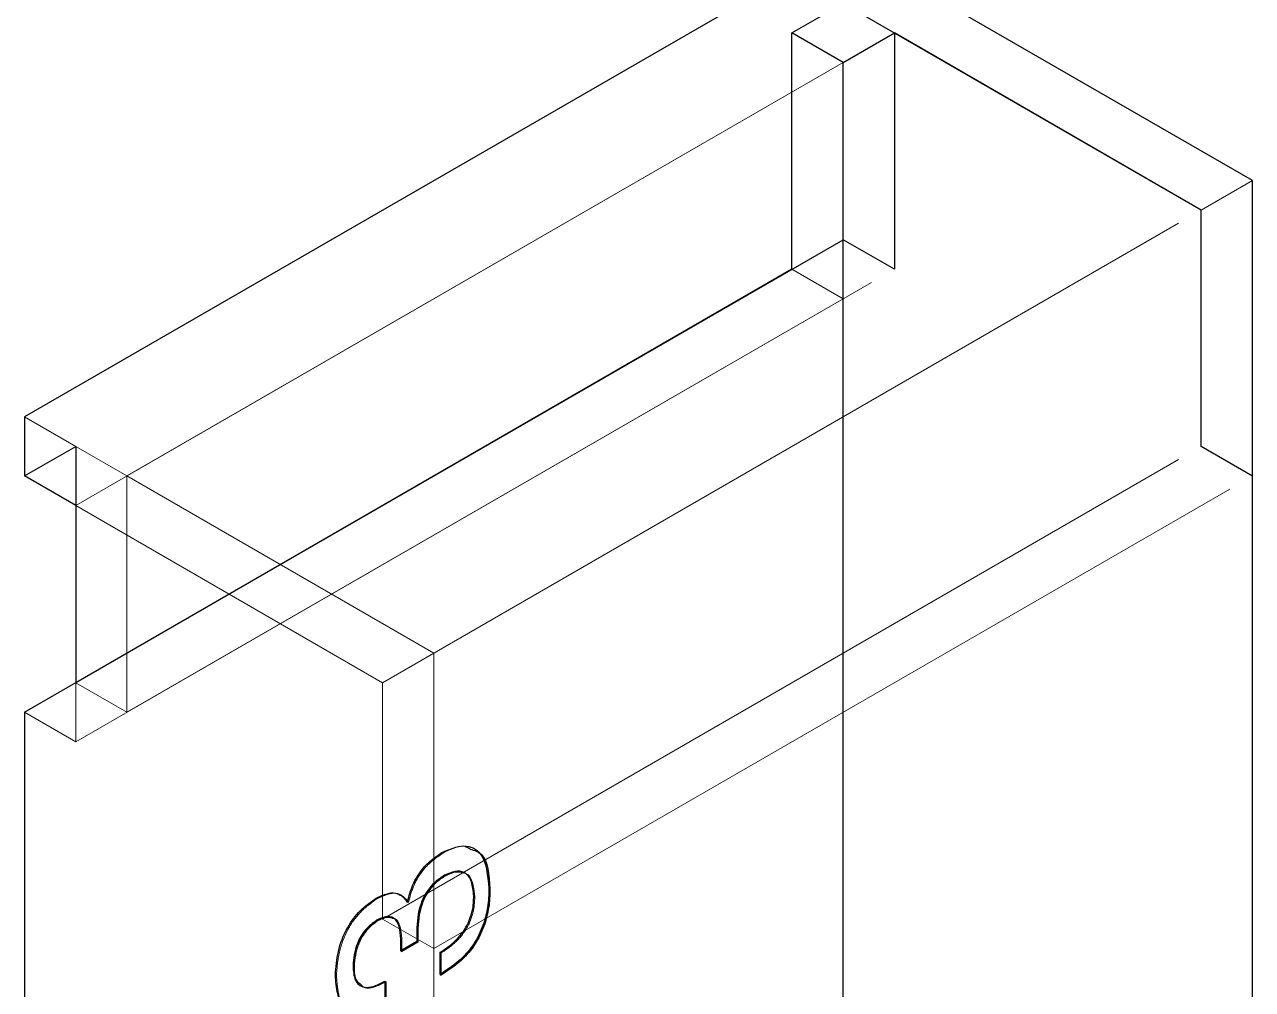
# Model space of a CAD drawing. Header units: millimetres. Extents: x 0 to 841, y 0 to 2287.
# Drawn here: x 614.148 to 615.845, y 256.969 to 258.303 of the extents above; entities that cross this region are included whole.
import ezdxf

# ---------------------------------------------------------------- set-up
doc = ezdxf.new("R2010")
doc.units = ezdxf.units.MM
doc.linetypes.add('HIDDEN', pattern=[1.905, 1.27, -0.635])

msp = doc.modelspace()

# ---------------------------------------------------------------- linework, layer by layer
at = {"color": 7, "linetype": 'Continuous', "lineweight": 25}
for p, q in [((615.2797, 258.4137), (614.1484, 257.7606)), ((615.8454, 258.0871), (615.2797, 258.4137)), ((615.209, 258.2912), (615.2797, 258.332)), ((615.7747, 258.0463), (615.2797, 258.332)), ((615.209, 257.9646), (615.209, 258.2912)), ((615.2797, 258.2504), (615.209, 258.2912)), ((615.2797, 258.2504), (615.3505, 258.2912)), ((615.3505, 258.2912), (615.3505, 257.9646)), ((615.7747, 258.0463), (615.3505, 258.2912)), ((615.2797, 258.0054), (615.2797, 258.2504)), ((615.8454, 257.6788), (615.8454, 258.0871)), ((615.7747, 257.7197), (615.7747, 258.0463)), ((614.1484, 257.3523), (615.2797, 258.0054)), ((615.2797, 256.209), (615.2797, 258.0054)), ((615.3505, 257.9646), (615.2797, 258.0054)), ((615.209, 257.9646), (614.2191, 257.3931)), ((614.1484, 257.7606), (614.1484, 257.6789)), ((614.1484, 257.6789), (614.2191, 257.7197)), ((614.2191, 257.7197), (614.2191, 257.3931)), ((615.8454, 257.6788), (615.7747, 257.7197)), ((614.2191, 257.6381), (614.1484, 257.6789)), ((615.8454, 255.8825), (615.8454, 257.6788)), ((614.1484, 257.3523), (614.1484, 255.5559)), ((614.7287, 257.127), (614.7301, 257.1262)), ((614.7902, 257.109), (614.7916, 257.1081)), ((614.6766, 257.0902), (614.6777, 257.0909)), ((614.6348, 257.0648), (614.6362, 257.064)), ((614.7832, 257.0608), (614.7846, 257.06)), ((614.6685, 257.0226), (614.6685, 257.0387)), ((614.6905, 257.0501), (614.6905, 257.0353)), ((614.6905, 257.0501), (614.6919, 257.0493)), ((614.6919, 257.0493), (614.6919, 257.0345)), ((614.6905, 257.0353), (614.6685, 257.0226)), ((614.6685, 257.0226), (614.6699, 257.0218)), ((614.6919, 257.0345), (614.6699, 257.0218)), ((614.6905, 257.0353), (614.6919, 257.0345)), ((614.7229, 256.9898), (614.7229, 257.0206)), ((614.6024, 257.0019), (614.6038, 257.0011)), ((614.7229, 256.9898), (614.7243, 256.989)), ((614.6464, 256.9805), (614.6464, 256.951)), ((614.6464, 256.9805), (614.6478, 256.9797)), ((614.6478, 256.9797), (614.6478, 256.9502))]:
    msp.add_line(p, q, dxfattribs=at)
at = {"color": 7, "linetype": 'HIDDEN', "lineweight": 18}
for p, q in [((614.2191, 257.6381), (615.2797, 258.2504)), ((615.2797, 258.2504), (614.2898, 257.6789)), ((615.8454, 258.0871), (615.7747, 258.0463)), ((614.6433, 257.3932), (615.7747, 258.0463)), ((614.2191, 257.3115), (615.3505, 257.9646)), ((615.2797, 257.9238), (615.209, 257.9646)), ((615.2797, 257.9238), (614.2898, 257.3523)), ((614.2191, 257.7197), (614.1484, 257.7606)), ((614.2898, 257.6789), (614.2191, 257.7197)), ((614.6433, 257.0665), (615.7747, 257.7197)), ((614.2898, 257.6789), (614.2898, 257.3523)), ((614.7141, 257.434), (614.2898, 257.6789)), ((614.7141, 257.0257), (615.8454, 257.6788)), ((614.6433, 257.3932), (614.2191, 257.6381)), ((614.7141, 257.0257), (614.7141, 257.434)), ((614.2191, 257.3931), (614.2191, 257.3115)), ((614.2898, 257.3523), (614.2191, 257.3931)), ((614.6433, 257.0665), (614.6433, 257.3932)), ((614.2191, 257.3115), (614.1484, 257.3523)), ((614.7253, 257.1585), (614.7267, 257.1577)), ((614.6325, 257.0942), (614.6339, 257.0934)), ((614.6766, 257.0902), (614.678, 257.0894)), ((614.6777, 257.0909), (614.6791, 257.0901)), ((614.678, 257.0894), (614.6791, 257.0901)), ((614.7693, 257.0983), (614.7707, 257.0974)), ((614.7141, 257.0257), (614.6433, 257.0665)), ((614.6685, 257.0387), (614.6699, 257.0379)), ((614.6699, 257.0218), (614.6699, 257.0379)), ((614.7141, 257.0257), (614.7141, 255.2293)), ((614.7229, 257.0206), (614.7243, 257.0198)), ((614.7243, 256.989), (614.7243, 257.0198)), ((614.578, 256.9892), (614.5794, 256.9884))]:
    msp.add_line(p, q, dxfattribs=at)
at = {"color": 7, "linetype": 'Continuous', "lineweight": 25}
for points, knots in [([(614.6777, 257.0909), (614.6798, 257.0986), (614.684, 257.1139), (614.7002, 257.141), (614.7157, 257.1519), (614.7253, 257.1585)], [0, 0, 0, 0, 0.2812566, 0.5614026, 1, 1, 1, 1]), ([(614.7253, 257.1585), (614.7357, 257.163), (614.7566, 257.1718), (614.7857, 257.1572), (614.7885, 257.1273), (614.7902, 257.109)], [0, 0, 0, 0, 0.28105, 0.560203, 1, 1, 1, 1]), ([(614.7642, 257.1633), (614.7699, 257.1614), (614.7887, 257.1554), (614.7904, 257.1276), (614.7916, 257.1081)], [0, 0, 0, 0, 0.302062, 1, 1, 1, 1]), ([(614.7287, 257.127), (614.7244, 257.1242), (614.7157, 257.1186), (614.7037, 257.1048), (614.6919, 257.0801), (614.6911, 257.0625), (614.6905, 257.0501)], [0, 0, 0, 0, 0.18739, 0.3740717, 0.5608801, 1, 1, 1, 1]), ([(614.7301, 257.1262), (614.7258, 257.1234), (614.7171, 257.1178), (614.7051, 257.104), (614.6933, 257.0793), (614.6925, 257.0617), (614.6919, 257.0493)], [0, 0, 0, 0, 0.18739, 0.3740717, 0.5608801, 1, 1, 1, 1]), ([(614.7693, 257.0983), (614.7686, 257.1052), (614.7673, 257.119), (614.758, 257.132), (614.7436, 257.1336), (614.7337, 257.1292), (614.7287, 257.127)], [0, 0, 0, 0, 0.280836, 0.559683, 0.779441, 1, 1, 1, 1]), ([(614.7539, 257.1303), (614.751, 257.131), (614.7439, 257.1327), (614.7352, 257.1286), (614.7301, 257.1262)], [0, 0, 0, 0, 0.417961, 1, 1, 1, 1]), ([(614.7902, 257.109), (614.79, 257.1004), (614.7898, 257.085), (614.7852, 257.0682), (614.7832, 257.0608)], [0, 0, 0, 0, 0.560492, 1, 1, 1, 1]), ([(614.7916, 257.1081), (614.7914, 257.0995), (614.7912, 257.0842), (614.7866, 257.0674), (614.7846, 257.06)], [0, 0, 0, 0, 0.560492, 1, 1, 1, 1]), ([(614.578, 256.9892), (614.5788, 256.9997), (614.5803, 257.0208), (614.5923, 257.0535), (614.6119, 257.0793), (614.6256, 257.0893), (614.6325, 257.0942)], [0, 0, 0, 0, 0.280832, 0.559816, 0.77948, 1, 1, 1, 1]), ([(614.6325, 257.0942), (614.6376, 257.0969), (614.6477, 257.1021), (614.661, 257.1035), (614.6709, 257.0992), (614.6747, 257.0932), (614.6766, 257.0902)], [0, 0, 0, 0, 0.280228, 0.559846, 0.779841, 1, 1, 1, 1]), ([(614.666, 257.1002), (614.668, 257.0995), (614.6732, 257.0977), (614.6762, 257.0925), (614.678, 257.0894)], [0, 0, 0, 0, 0.393488, 1, 1, 1, 1]), ([(614.7229, 257.0206), (614.7297, 257.0251), (614.7433, 257.0341), (614.7604, 257.0559), (614.7684, 257.0792), (614.769, 257.0919), (614.7693, 257.0983)], [0, 0, 0, 0, 0.280929, 0.559406, 0.779167, 1, 1, 1, 1]), ([(614.6685, 257.0387), (614.668, 257.0447), (614.6672, 257.0568), (614.66, 257.0689), (614.6477, 257.0708), (614.6391, 257.0668), (614.6348, 257.0648)], [0, 0, 0, 0, 0.280943, 0.559927, 0.779511, 1, 1, 1, 1]), ([(614.6348, 257.0648), (614.6296, 257.0609), (614.6191, 257.053), (614.6047, 257.0287), (614.6032, 257.0121), (614.6024, 257.0019)], [0, 0, 0, 0, 0.2810787, 0.5603094, 1, 1, 1, 1]), ([(614.6362, 257.064), (614.631, 257.06), (614.6206, 257.0522), (614.6061, 257.0279), (614.6047, 257.0112), (614.6038, 257.0011)], [0, 0, 0, 0, 0.2810787, 0.5603094, 1, 1, 1, 1]), ([(614.6558, 257.0676), (614.6536, 257.0682), (614.6479, 257.0698), (614.6406, 257.0662), (614.6362, 257.064)], [0, 0, 0, 0, 0.391944, 1, 1, 1, 1]), ([(614.7832, 257.0608), (614.7797, 257.0521), (614.7726, 257.0347), (614.7507, 257.0085), (614.7335, 256.9969), (614.7229, 256.9898)], [0, 0, 0, 0, 0.279474, 0.559495, 1, 1, 1, 1]), ([(614.7846, 257.06), (614.7811, 257.0513), (614.774, 257.0338), (614.7521, 257.0077), (614.7349, 256.9961), (614.7243, 256.989)], [0, 0, 0, 0, 0.279474, 0.559495, 1, 1, 1, 1]), ([(614.6464, 256.951), (614.6362, 256.946), (614.6158, 256.9359), (614.5909, 256.9407), (614.5797, 256.9624), (614.5786, 256.9802), (614.578, 256.9892)], [0, 0, 0, 0, 0.280713, 0.558959, 0.779032, 1, 1, 1, 1]), ([(614.6024, 257.0019), (614.6028, 256.9947), (614.6037, 256.9804), (614.6159, 256.9707), (614.6314, 256.973), (614.6414, 256.978), (614.6464, 256.9805)], [0, 0, 0, 0, 0.280338, 0.55806, 0.778671, 1, 1, 1, 1]), ([(614.6038, 257.0011), (614.6038, 256.9933), (614.6039, 256.9826), (614.61, 256.9787), (614.6117, 256.9776)], [0, 0, 0, 0, 0.723133, 1, 1, 1, 1])]:
    msp.add_open_spline(points, degree=3, knots=knots, dxfattribs=at)
at = {"color": 7, "linetype": 'HIDDEN', "lineweight": 18}
for points, knots in [([(614.6791, 257.0901), (614.6812, 257.0978), (614.6854, 257.1131), (614.7016, 257.1402), (614.7172, 257.1511), (614.7267, 257.1577)], [0, 0, 0, 0, 0.2812566, 0.5614026, 1, 1, 1, 1]), ([(614.7267, 257.1577), (614.7377, 257.1632), (614.7522, 257.1706), (614.7618, 257.1647), (614.7642, 257.1633)], [0, 0, 0, 0, 0.759877, 1, 1, 1, 1]), ([(614.7707, 257.0974), (614.77, 257.1042), (614.7685, 257.1177), (614.7619, 257.1298), (614.7552, 257.1302), (614.7539, 257.1303)], [0, 0, 0, 0, 0.452189, 0.901176, 1, 1, 1, 1]), ([(614.5794, 256.9884), (614.5802, 256.9989), (614.5818, 257.0199), (614.5937, 257.0527), (614.6134, 257.0785), (614.6271, 257.0884), (614.6339, 257.0934)], [0, 0, 0, 0, 0.280832, 0.559816, 0.77948, 1, 1, 1, 1]), ([(614.6339, 257.0934), (614.639, 257.096), (614.649, 257.1011), (614.6603, 257.1031), (614.665, 257.1007), (614.666, 257.1002)], [0, 0, 0, 0, 0.439914, 0.878868, 1, 1, 1, 1]), ([(614.7243, 257.0198), (614.7312, 257.0243), (614.7447, 257.0333), (614.7618, 257.0551), (614.7698, 257.0784), (614.7704, 257.0911), (614.7707, 257.0974)], [0, 0, 0, 0, 0.280929, 0.559406, 0.779167, 1, 1, 1, 1]), ([(614.6699, 257.0379), (614.6694, 257.0438), (614.6685, 257.0556), (614.6632, 257.067), (614.6572, 257.0675), (614.6558, 257.0676)], [0, 0, 0, 0, 0.4407739, 0.8784725, 1, 1, 1, 1]), ([(614.6041, 256.9415), (614.6001, 256.9418), (614.5891, 256.9428), (614.5813, 256.9621), (614.5801, 256.9796), (614.5794, 256.9884)], [0, 0, 0, 0, 0.221043, 0.609731, 1, 1, 1, 1]), ([(614.6117, 256.9776), (614.614, 256.9751), (614.619, 256.9695), (614.633, 256.9724), (614.6429, 256.9772), (614.6478, 256.9797)], [0, 0, 0, 0, 0.2782637, 0.6385463, 1, 1, 1, 1])]:
    msp.add_open_spline(points, degree=3, knots=knots, dxfattribs=at)

doc.saveas('drawing.dxf')
